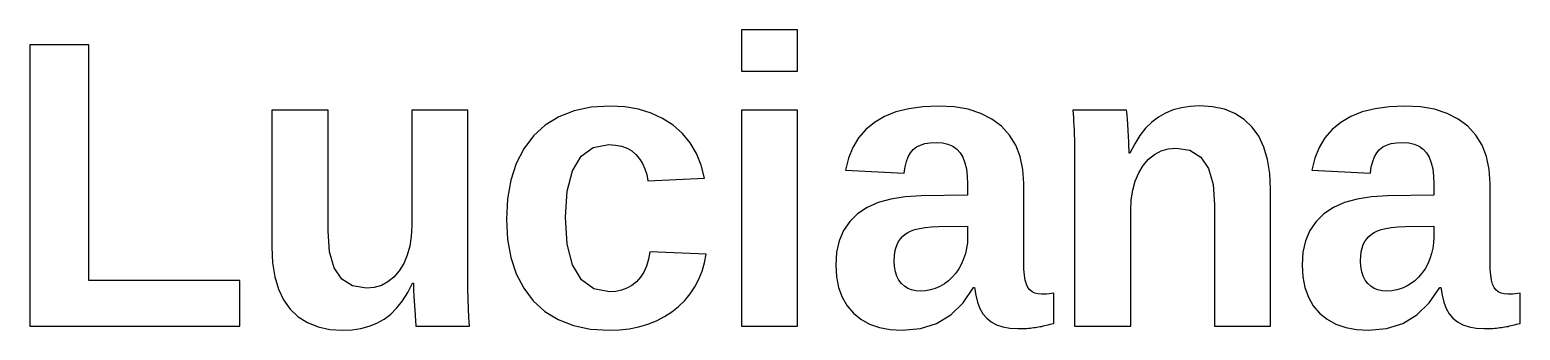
# Model space of a CAD drawing. Header units: metres. Extents: x 20 to 218, y 34 to 187.
# Drawn here: x 24.24 to 64.72, y 33.57 to 41.73 of the extents above; entities that cross this region are included whole.
import ezdxf

# ---------------------------------------------------------------- set-up
doc = ezdxf.new("R2010")
doc.units = ezdxf.units.M

msp = doc.modelspace()

# ---------------------------------------------------------------- linework, layer by layer
for p, q in [((45.0896, 41.7287), (43.5651, 41.7287)), ((43.5651, 41.7287), (43.5651, 40.6057)), ((45.0896, 40.6057), (45.0896, 41.7287)), ((25.8423, 41.3218), (24.2419, 41.3218)), ((24.2419, 41.3218), (24.2419, 33.678)), ((25.8423, 34.9149), (25.8423, 41.3218)), ((43.5651, 40.6057), (45.0896, 40.6057)), ((32.3402, 39.5478), (30.8157, 39.5478)), ((30.8157, 39.5478), (30.8157, 35.8209)), ((32.3402, 36.2549), (32.3402, 39.5478)), ((36.1376, 39.5478), (34.6132, 39.5478)), ((34.6132, 39.5478), (34.6132, 36.4014)), ((36.1376, 34.9909), (36.1376, 39.5478)), ((38.6051, 39.3643), (38.2386, 39.1372)), ((39.0207, 39.5265), (38.6051, 39.3643)), ((39.4853, 39.6239), (39.0207, 39.5265)), ((39.9989, 39.6563), (39.4853, 39.6239)), ((40.3991, 39.6355), (39.9989, 39.6563)), ((40.7706, 39.573), (40.3991, 39.6355)), ((41.1134, 39.4688), (40.7706, 39.573)), ((41.4276, 39.323), (41.1134, 39.4688)), ((41.7132, 39.1355), (41.4276, 39.323)), ((45.0896, 39.5478), (43.5651, 39.5478)), ((43.5651, 39.5478), (43.5651, 33.678)), ((45.0896, 33.678), (45.0896, 39.5478)), ((47.4528, 39.3733), (47.1793, 39.2141)), ((47.7634, 39.4971), (47.4528, 39.3733)), ((48.1112, 39.5856), (47.7634, 39.4971)), ((48.496, 39.6386), (48.1112, 39.5856)), ((48.918, 39.6563), (48.496, 39.6386)), ((49.3424, 39.6344), (48.918, 39.6563)), ((49.7261, 39.5686), (49.3424, 39.6344)), ((50.069, 39.4591), (49.7261, 39.5686)), ((50.371, 39.3056), (50.069, 39.4591)), ((50.6323, 39.1084), (50.371, 39.3056)), ((54.0249, 39.5478), (52.5711, 39.5478)), ((52.5711, 39.5478), (52.5775, 39.4498)), ((52.5775, 39.4498), (52.5836, 39.3469)), ((52.5836, 39.3469), (52.5896, 39.2389)), ((54.0319, 39.4928), (54.0249, 39.5478)), ((54.0397, 39.4103), (54.0319, 39.4928)), ((54.0484, 39.3001), (54.0397, 39.4103)), ((54.0579, 39.1624), (54.0484, 39.3001)), ((54.8929, 39.3579), (54.7126, 39.2216)), ((55.0867, 39.4673), (54.8929, 39.3579)), ((55.2948, 39.5524), (55.0867, 39.4673)), ((55.5172, 39.6131), (55.2948, 39.5524)), ((55.754, 39.6496), (55.5172, 39.6131)), ((56.0051, 39.6617), (55.754, 39.6496)), ((56.3609, 39.6387), (56.0051, 39.6617)), ((56.6821, 39.5697), (56.3609, 39.6387)), ((56.9685, 39.4547), (56.6821, 39.5697)), ((57.2202, 39.2937), (56.9685, 39.4547)), ((57.4372, 39.0867), (57.2202, 39.2937)), ((60.1154, 39.3733), (59.8419, 39.2141)), ((60.4261, 39.4971), (60.1154, 39.3733)), ((60.7738, 39.5856), (60.4261, 39.4971)), ((61.1587, 39.6386), (60.7738, 39.5856)), ((61.5806, 39.6563), (61.1587, 39.6386)), ((62.0051, 39.6344), (61.5806, 39.6563)), ((62.3888, 39.5686), (62.0051, 39.6344)), ((62.7316, 39.4591), (62.3888, 39.5686)), ((63.0337, 39.3056), (62.7316, 39.4591)), ((63.295, 39.1084), (63.0337, 39.3056)), ((38.2386, 39.1372), (37.9211, 38.8453)), ((41.9642, 38.9113), (41.7132, 39.1355)), ((42.175, 38.6555), (41.9642, 38.9113)), ((46.9439, 39.0207), (46.7479, 38.7941)), ((47.1793, 39.2141), (46.9439, 39.0207)), ((50.8491, 38.8708), (50.6323, 39.1084)), ((51.0177, 38.5963), (50.8491, 38.8708)), ((52.5896, 39.2389), (52.5953, 39.1259)), ((52.5953, 39.1259), (52.6008, 39.008)), ((52.6008, 39.008), (52.6057, 38.8807)), ((52.6057, 38.8807), (52.6095, 38.7398)), ((54.0683, 38.9972), (54.0579, 39.1624)), ((54.0781, 38.8293), (54.0683, 38.9972)), ((54.3897, 38.8606), (54.2471, 38.6358)), ((54.5449, 39.0559), (54.3897, 38.8606)), ((54.7126, 39.2216), (54.5449, 39.0559)), ((57.6169, 38.8354), (57.4372, 39.0867)), ((59.6066, 39.0207), (59.4106, 38.7941)), ((59.8419, 39.2141), (59.6066, 39.0207)), ((63.5117, 38.8708), (63.295, 39.1084)), ((63.6803, 38.5963), (63.5117, 38.8708)), ((37.6575, 38.4951), (37.4524, 38.0936)), ((37.9211, 38.8453), (37.6575, 38.4951)), ((39.213, 38.2943), (39.5426, 38.5306)), ((39.5426, 38.5306), (39.9664, 38.6093)), ((39.9664, 38.6093), (40.1487, 38.5986)), ((40.1487, 38.5986), (40.3136, 38.5664)), ((40.3136, 38.5664), (40.4612, 38.5127)), ((40.4612, 38.5127), (40.5914, 38.4375)), ((42.3453, 38.368), (42.175, 38.6555)), ((46.5911, 38.5342), (46.4736, 38.2412)), ((46.7479, 38.7941), (46.5911, 38.5342)), ((48.1585, 38.3893), (48.2317, 38.4764)), ((48.2317, 38.4764), (48.3199, 38.5457)), ((48.3199, 38.5457), (48.4262, 38.5997)), ((48.4262, 38.5997), (48.5504, 38.6382)), ((48.5504, 38.6382), (48.6927, 38.6613)), ((48.6927, 38.6613), (48.8529, 38.669)), ((48.8529, 38.669), (49.025, 38.6579)), ((49.025, 38.6579), (49.1767, 38.6243)), ((49.1767, 38.6243), (49.308, 38.5684)), ((49.308, 38.5684), (49.4189, 38.4902)), ((49.4189, 38.4902), (49.5093, 38.3896)), ((51.1381, 38.2849), (51.0177, 38.5963)), ((52.6095, 38.7398), (52.6122, 38.5852)), ((52.6122, 38.5852), (52.6139, 38.417)), ((54.0857, 38.6839), (54.0781, 38.8293)), ((54.0911, 38.5607), (54.0857, 38.6839)), ((54.0944, 38.4599), (54.0911, 38.5607)), ((54.0955, 38.3814), (54.0944, 38.4599)), ((54.2471, 38.6358), (54.1171, 38.3814)), ((54.9619, 38.4411), (55.1576, 38.4981)), ((55.1576, 38.4981), (55.3703, 38.5171)), ((55.3703, 38.5171), (55.7473, 38.4553)), ((55.7473, 38.4553), (56.0405, 38.2697)), ((57.7567, 38.5416), (57.6169, 38.8354)), ((57.8565, 38.2052), (57.7567, 38.5416)), ((59.2538, 38.5342), (59.1363, 38.2412)), ((59.4106, 38.7941), (59.2538, 38.5342)), ((60.8212, 38.3893), (60.8944, 38.4764)), ((60.8944, 38.4764), (60.9826, 38.5457)), ((60.9826, 38.5457), (61.0888, 38.5997)), ((61.0888, 38.5997), (61.2131, 38.6382)), ((61.2131, 38.6382), (61.3553, 38.6613)), ((61.3553, 38.6613), (61.5156, 38.669)), ((61.5156, 38.669), (61.6877, 38.6579)), ((61.6877, 38.6579), (61.8393, 38.6243)), ((61.8393, 38.6243), (61.9706, 38.5684)), ((61.9706, 38.5684), (62.0815, 38.4902)), ((62.0815, 38.4902), (62.172, 38.3896)), ((63.8008, 38.2849), (63.6803, 38.5963)), ((37.4524, 38.0936), (37.3059, 37.6406)), ((38.9775, 37.9004), (39.213, 38.2943)), ((40.5914, 38.4375), (40.7042, 38.3408)), ((40.7042, 38.3408), (40.8006, 38.2261)), ((40.8006, 38.2261), (40.8813, 38.0969)), ((40.8813, 38.0969), (40.9464, 37.9531)), ((42.4753, 38.0488), (42.3453, 38.368)), ((42.5649, 37.6979), (42.4753, 38.0488)), ((46.4736, 38.2412), (46.3954, 37.9149)), ((48.0104, 38.0068), (48.0479, 38.1545)), ((48.0479, 38.1545), (48.0972, 38.282)), ((48.0972, 38.282), (48.1585, 38.3893)), ((49.5093, 38.3896), (49.5816, 38.266)), ((49.5816, 38.266), (49.6378, 38.1188)), ((49.6378, 38.1188), (49.6779, 37.9479)), ((51.2104, 37.9366), (51.1381, 38.2849)), ((52.6139, 38.417), (52.6144, 38.235)), ((52.6144, 38.235), (52.6144, 33.678)), ((54.1171, 38.3814), (54.0955, 38.3814)), ((54.478, 38.0424), (54.6221, 38.2133)), ((54.6221, 38.2133), (54.7835, 38.3462)), ((54.7835, 38.3462), (54.9619, 38.4411)), ((56.0405, 38.2697), (56.2499, 37.9605)), ((57.9164, 37.8264), (57.8565, 38.2052)), ((59.1363, 38.2412), (59.0581, 37.9149)), ((60.6731, 38.0068), (60.7105, 38.1545)), ((60.7105, 38.1545), (60.7599, 38.282)), ((60.7599, 38.282), (60.8212, 38.3893)), ((62.172, 38.3896), (62.2442, 38.266)), ((62.2442, 38.266), (62.3004, 38.1188)), ((62.3004, 38.1188), (62.3406, 37.9479)), ((63.873, 37.9366), (63.8008, 38.2849)), ((38.8363, 37.349), (38.9775, 37.9004)), ((40.9464, 37.9531), (40.9958, 37.7948)), ((40.9958, 37.7948), (41.0296, 37.622)), ((41.0296, 37.622), (42.5649, 37.6979)), ((46.3954, 37.9149), (47.9849, 37.8389)), ((47.9849, 37.8389), (48.0104, 38.0068)), ((49.6779, 37.9479), (49.702, 37.7534)), ((49.702, 37.7534), (49.7101, 37.5352)), ((51.2345, 37.5514), (51.2104, 37.9366)), ((54.261, 37.6197), (54.3559, 37.8418)), ((54.3559, 37.8418), (54.478, 38.0424)), ((56.2499, 37.9605), (56.3755, 37.5276)), ((57.9363, 37.405), (57.9164, 37.8264)), ((59.0581, 37.9149), (60.6476, 37.8389)), ((60.6476, 37.8389), (60.6731, 38.0068)), ((62.3406, 37.9479), (62.3647, 37.7534)), ((62.3647, 37.7534), (62.3727, 37.5352)), ((63.8971, 37.5514), (63.873, 37.9366)), ((37.3059, 37.6406), (37.2181, 37.1362)), ((38.7892, 36.6401), (38.8363, 37.349)), ((49.7101, 37.2368), (48.4461, 37.2151)), ((49.7101, 37.5352), (49.7101, 37.2368)), ((51.2345, 35.414), (51.2345, 37.5514)), ((54.1525, 37.111), (54.1931, 37.3761)), ((54.1931, 37.3761), (54.261, 37.6197)), ((56.3755, 37.5276), (56.4174, 36.9709)), ((57.9363, 33.678), (57.9363, 37.405)), ((62.3727, 37.2368), (61.1087, 37.2151)), ((62.3727, 37.5352), (62.3727, 37.2368)), ((63.8971, 35.414), (63.8971, 37.5514)), ((37.2181, 37.1362), (37.1888, 36.5804)), ((46.9826, 36.8991), (46.7236, 36.7268)), ((47.2843, 37.0341), (46.9826, 36.8991)), ((47.6288, 37.1318), (47.2843, 37.0341)), ((48.0161, 37.1921), (47.6288, 37.1318)), ((48.4461, 37.2151), (48.0161, 37.1921)), ((54.1389, 36.8245), (54.1525, 37.111)), ((56.4174, 36.9709), (56.4174, 33.678)), ((59.6452, 36.8991), (59.3862, 36.7268)), ((59.947, 37.0341), (59.6452, 36.8991)), ((60.2915, 37.1318), (59.947, 37.0341)), ((60.6787, 37.1921), (60.2915, 37.1318)), ((61.1087, 37.2151), (60.6787, 37.1921)), ((37.1888, 36.5804), (37.2178, 36.0369)), ((38.8371, 35.9096), (38.7892, 36.6401)), ((46.5097, 36.5185), (46.3434, 36.2755)), ((46.7236, 36.7268), (46.5097, 36.5185)), ((54.1389, 33.678), (54.1389, 36.8245)), ((59.1724, 36.5185), (59.0061, 36.2755)), ((59.3862, 36.7268), (59.1724, 36.5185)), ((32.3818, 35.6982), (32.3402, 36.2549)), ((34.5996, 36.1148), (34.5589, 35.8497)), ((34.6132, 36.4014), (34.5996, 36.1148)), ((37.2178, 36.0369), (37.3051, 35.5435)), ((46.3434, 36.2755), (46.2246, 35.9977)), ((47.8357, 35.9781), (47.8866, 36.0523)), ((47.8866, 36.0523), (47.946, 36.1184)), ((47.946, 36.1184), (48.0138, 36.1764)), ((48.0138, 36.1764), (48.09, 36.2264)), ((48.09, 36.2264), (48.1748, 36.2684)), ((48.1748, 36.2684), (48.2761, 36.3034)), ((48.2761, 36.3034), (48.4022, 36.3326)), ((48.4022, 36.3326), (48.553, 36.356)), ((48.553, 36.356), (48.7286, 36.3734)), ((48.7286, 36.3734), (48.9288, 36.385)), ((48.9288, 36.385), (49.7101, 36.3959)), ((49.7101, 36.0975), (49.7033, 35.9451)), ((49.7101, 36.3959), (49.7101, 36.0975)), ((59.0061, 36.2755), (58.8873, 35.9977)), ((60.4984, 35.9781), (60.5493, 36.0523)), ((60.5493, 36.0523), (60.6086, 36.1184)), ((60.6086, 36.1184), (60.6764, 36.1764)), ((60.6764, 36.1764), (60.7527, 36.2264)), ((60.7527, 36.2264), (60.8374, 36.2684)), ((60.8374, 36.2684), (60.9388, 36.3034)), ((60.9388, 36.3034), (61.0648, 36.3326)), ((61.0648, 36.3326), (61.2157, 36.356)), ((61.2157, 36.356), (61.3912, 36.3734)), ((61.3912, 36.3734), (61.5915, 36.385)), ((61.5915, 36.385), (62.3727, 36.3959)), ((62.3727, 36.0975), (62.366, 35.9451)), ((62.3727, 36.3959), (62.3727, 36.0975)), ((30.8157, 35.8209), (30.8356, 35.3996)), ((32.5068, 35.2653), (32.3818, 35.6982)), ((34.5589, 35.8497), (34.4911, 35.6062)), ((38.981, 35.3415), (38.8371, 35.9096)), ((41.0785, 35.7015), (41.0414, 35.4953)), ((42.6084, 35.631), (41.0785, 35.7015)), ((42.5651, 35.3953), (42.6084, 35.631)), ((46.1533, 35.6853), (46.1296, 35.3381)), ((46.2246, 35.9977), (46.1533, 35.6853)), ((47.7238, 35.5824), (47.7378, 35.6969)), ((47.7378, 35.6969), (47.7611, 35.8011)), ((47.7611, 35.8011), (47.7937, 35.8948)), ((47.7937, 35.8948), (47.8357, 35.9781)), ((49.6495, 35.65), (49.6024, 35.5073)), ((49.6832, 35.7959), (49.6495, 35.65)), ((49.7033, 35.9451), (49.6832, 35.7959)), ((58.816, 35.6853), (58.7922, 35.3381)), ((58.8873, 35.9977), (58.816, 35.6853)), ((60.3864, 35.5824), (60.4004, 35.6969)), ((60.4004, 35.6969), (60.4237, 35.8011)), ((60.4237, 35.8011), (60.4564, 35.8948)), ((60.4564, 35.8948), (60.4984, 35.9781)), ((62.3122, 35.65), (62.2651, 35.5073)), ((62.3458, 35.7959), (62.3122, 35.65)), ((62.366, 35.9451), (62.3458, 35.7959)), ((30.8356, 35.3996), (30.8955, 35.021)), ((32.7151, 34.9561), (32.5068, 35.2653)), ((34.3962, 35.384), (34.2741, 35.1834)), ((34.4911, 35.6062), (34.3962, 35.384)), ((37.3051, 35.5435), (37.4505, 35.1003)), ((39.2208, 34.9357), (38.981, 35.3415)), ((40.9865, 35.3105), (40.9138, 35.1472)), ((41.0414, 35.4953), (40.9865, 35.3105)), ((42.5003, 35.1701), (42.5651, 35.3953)), ((46.1296, 35.3381), (46.1487, 35.0168)), ((47.7191, 35.4574), (47.7238, 35.5824)), ((47.7268, 35.2989), (47.7191, 35.4574)), ((47.7499, 35.1575), (47.7268, 35.2989)), ((49.4695, 35.2361), (49.387, 35.1162)), ((49.5419, 35.3679), (49.4695, 35.2361)), ((49.6024, 35.5073), (49.5419, 35.3679)), ((51.2389, 35.2288), (51.2345, 35.414)), ((51.2522, 35.0681), (51.2389, 35.2288)), ((58.7922, 35.3381), (58.8113, 35.0168)), ((60.3817, 35.4574), (60.3864, 35.5824)), ((60.3895, 35.2989), (60.3817, 35.4574)), ((60.4126, 35.1575), (60.3895, 35.2989)), ((62.1322, 35.2361), (62.0496, 35.1162)), ((62.2045, 35.3679), (62.1322, 35.2361)), ((62.2651, 35.5073), (62.2045, 35.3679)), ((63.9016, 35.2288), (63.8971, 35.414)), ((63.9149, 35.0681), (63.9016, 35.2288)), ((29.9436, 34.9149), (25.8423, 34.9149)), ((29.9436, 33.678), (29.9436, 34.9149)), ((30.8955, 35.021), (30.9954, 34.6852)), ((33.0068, 34.7706), (32.7151, 34.9561)), ((33.9686, 34.8796), (33.7901, 34.7847)), ((34.1299, 35.0125), (33.9686, 34.8796)), ((34.2741, 35.1834), (34.1299, 35.0125)), ((34.5068, 34.592), (34.6349, 34.8444)), ((34.6349, 34.8444), (34.662, 34.8444)), ((34.662, 34.8444), (34.6646, 34.6745)), ((36.1393, 34.6988), (36.1376, 34.9909)), ((37.4505, 35.1003), (37.654, 34.7072)), ((39.5565, 34.6923), (39.2208, 34.9357)), ((40.715, 34.885), (40.5922, 34.7864)), ((40.8233, 35.0054), (40.715, 34.885)), ((40.9138, 35.1472), (40.8233, 35.0054)), ((42.3063, 34.7508), (42.4141, 34.9552)), ((42.4141, 34.9552), (42.5003, 35.1701)), ((46.1487, 35.0168), (46.2059, 34.7257)), ((47.7884, 35.0333), (47.7499, 35.1575)), ((47.8423, 34.9262), (47.7884, 35.0333)), ((47.9117, 34.8362), (47.8423, 34.9262)), ((47.9938, 34.763), (47.9117, 34.8362)), ((49.078, 34.8281), (48.9573, 34.7578)), ((49.1912, 34.9122), (49.078, 34.8281)), ((49.2942, 35.0082), (49.1912, 34.9122)), ((49.387, 35.1162), (49.2942, 35.0082)), ((51.2745, 34.9319), (51.2522, 35.0681)), ((51.3056, 34.8203), (51.2745, 34.9319)), ((51.3457, 34.7331), (51.3056, 34.8203)), ((58.8113, 35.0168), (58.8686, 34.7257)), ((60.4511, 35.0333), (60.4126, 35.1575)), ((60.505, 34.9262), (60.4511, 35.0333)), ((60.5743, 34.8362), (60.505, 34.9262)), ((60.6565, 34.763), (60.5743, 34.8362)), ((61.7407, 34.8281), (61.6199, 34.7578)), ((61.8539, 34.9122), (61.7407, 34.8281)), ((61.9568, 35.0082), (61.8539, 34.9122)), ((62.0496, 35.1162), (61.9568, 35.0082)), ((63.9371, 34.9319), (63.9149, 35.0681)), ((63.9683, 34.8203), (63.9371, 34.9319)), ((64.0083, 34.7331), (63.9683, 34.8203)), ((30.9954, 34.6852), (31.1351, 34.3921)), ((33.3818, 34.7087), (33.0068, 34.7706)), ((33.5945, 34.7277), (33.3818, 34.7087)), ((33.7901, 34.7847), (33.5945, 34.7277)), ((34.3654, 34.3687), (34.5068, 34.592)), ((34.6646, 34.6745), (34.6724, 34.4729)), ((34.6724, 34.4729), (34.6855, 34.2396)), ((36.1446, 34.4215), (36.1393, 34.6988)), ((36.1532, 34.1589), (36.1446, 34.4215)), ((37.654, 34.7072), (37.9157, 34.3642)), ((39.9881, 34.6111), (39.5565, 34.6923)), ((40.156, 34.6221), (39.9881, 34.6111)), ((40.3127, 34.6549), (40.156, 34.6221)), ((40.4581, 34.7097), (40.3127, 34.6549)), ((40.5922, 34.7864), (40.4581, 34.7097)), ((42.0283, 34.3766), (42.1771, 34.5568)), ((42.1771, 34.5568), (42.3063, 34.7508)), ((46.2059, 34.7257), (46.3014, 34.4647)), ((46.3014, 34.4647), (46.4351, 34.234)), ((48.0862, 34.706), (47.9938, 34.763)), ((48.1887, 34.6653), (48.0862, 34.706)), ((48.3014, 34.6409), (48.1887, 34.6653)), ((48.4243, 34.6328), (48.3014, 34.6409)), ((48.565, 34.6406), (48.4243, 34.6328)), ((48.7008, 34.664), (48.565, 34.6406)), ((48.8315, 34.7031), (48.7008, 34.664)), ((48.9573, 34.7578), (48.8315, 34.7031)), ((49.5853, 34.309), (49.8674, 34.725)), ((49.8674, 34.725), (49.8999, 34.725)), ((49.8999, 34.725), (49.9304, 34.5165)), ((49.9304, 34.5165), (49.9785, 34.3292)), ((51.3961, 34.6657), (51.3457, 34.7331)), ((51.4585, 34.6133), (51.3961, 34.6657)), ((51.5329, 34.5759), (51.4585, 34.6133)), ((51.6191, 34.5535), (51.5329, 34.5759)), ((51.7173, 34.546), (51.6191, 34.5535)), ((51.7863, 34.5473), (51.7173, 34.546)), ((51.8545, 34.5512), (51.7863, 34.5473)), ((51.9217, 34.5577), (51.8545, 34.5512)), ((51.9881, 34.5668), (51.9217, 34.5577)), ((52.0536, 34.5786), (51.9881, 34.5668)), ((52.0536, 33.7539), (52.0536, 34.5786)), ((58.8686, 34.7257), (58.9641, 34.4647)), ((58.9641, 34.4647), (59.0977, 34.234)), ((60.7488, 34.706), (60.6565, 34.763)), ((60.8513, 34.6653), (60.7488, 34.706)), ((60.9641, 34.6409), (60.8513, 34.6653)), ((61.0869, 34.6328), (60.9641, 34.6409)), ((61.2277, 34.6406), (61.0869, 34.6328)), ((61.3634, 34.664), (61.2277, 34.6406)), ((61.4942, 34.7031), (61.3634, 34.664)), ((61.6199, 34.7578), (61.4942, 34.7031)), ((62.248, 34.309), (62.5301, 34.725)), ((62.5301, 34.725), (62.5625, 34.725)), ((62.5625, 34.725), (62.5931, 34.5165)), ((62.5931, 34.5165), (62.6411, 34.3292)), ((64.0588, 34.6657), (64.0083, 34.7331)), ((64.1212, 34.6133), (64.0588, 34.6657)), ((64.1955, 34.5759), (64.1212, 34.6133)), ((64.2818, 34.5535), (64.1955, 34.5759)), ((64.38, 34.546), (64.2818, 34.5535)), ((64.449, 34.5473), (64.38, 34.546)), ((64.5171, 34.5512), (64.449, 34.5473)), ((64.5844, 34.5577), (64.5171, 34.5512)), ((64.6508, 34.5668), (64.5844, 34.5577)), ((64.7163, 34.5786), (64.6508, 34.5668)), ((64.7163, 33.7539), (64.7163, 34.5786)), ((31.1351, 34.3921), (31.3148, 34.1418)), ((31.3148, 34.1418), (31.5318, 33.9358)), ((33.8618, 33.8733), (34.0429, 34.0093)), ((34.0429, 34.0093), (34.2108, 34.1745)), ((34.2108, 34.1745), (34.3654, 34.3687)), ((34.6855, 34.2396), (34.7037, 33.9746)), ((36.1654, 33.9111), (36.1532, 34.1589)), ((37.9157, 34.3642), (38.2308, 34.0781)), ((38.2308, 34.0781), (38.5945, 33.8556)), ((41.4766, 33.9388), (41.6781, 34.0676)), ((41.6781, 34.0676), (41.862, 34.2135)), ((41.862, 34.2135), (42.0283, 34.3766)), ((46.4351, 34.234), (46.6069, 34.0333)), ((46.6069, 34.0333), (46.8129, 33.8664)), ((49.2511, 33.9855), (49.5853, 34.309)), ((49.9785, 34.3292), (50.0441, 34.1632)), ((50.0441, 34.1632), (50.1273, 34.0184)), ((50.1273, 34.0184), (50.2281, 33.8949)), ((59.0977, 34.234), (59.2696, 34.0333)), ((59.2696, 34.0333), (59.4755, 33.8664)), ((61.9138, 33.9855), (62.248, 34.309)), ((62.6411, 34.3292), (62.7068, 34.1632)), ((62.7068, 34.1632), (62.79, 34.0184)), ((62.79, 34.0184), (62.8908, 33.8949)), ((24.2419, 33.678), (29.9436, 33.678)), ((31.5318, 33.9358), (31.7835, 33.7755)), ((31.7835, 33.7755), (32.07, 33.6611)), ((32.07, 33.6611), (32.3911, 33.5924)), ((32.9982, 33.5817), (33.2352, 33.6181)), ((33.2352, 33.6181), (33.4582, 33.6789)), ((33.4582, 33.6789), (33.6671, 33.7639)), ((33.6671, 33.7639), (33.8618, 33.8733)), ((34.7037, 33.9746), (34.7271, 33.678)), ((34.7271, 33.678), (36.181, 33.678)), ((36.181, 33.678), (36.1654, 33.9111)), ((38.5945, 33.8556), (39.0068, 33.6967)), ((39.0068, 33.6967), (39.4677, 33.6013)), ((39.4677, 33.6013), (39.9772, 33.5695)), ((40.2559, 33.5798), (40.5232, 33.6107)), ((40.5232, 33.6107), (40.7793, 33.6623)), ((40.7793, 33.6623), (41.024, 33.7344)), ((41.024, 33.7344), (41.2575, 33.8272)), ((41.2575, 33.8272), (41.4766, 33.9388)), ((43.5651, 33.678), (45.0896, 33.678)), ((46.8129, 33.8664), (47.0488, 33.7365)), ((47.0488, 33.7365), (47.3146, 33.6437)), ((47.3146, 33.6437), (47.6104, 33.5881)), ((47.9361, 33.5695), (48.4265, 33.6157)), ((48.4265, 33.6157), (48.8649, 33.7544)), ((48.8649, 33.7544), (49.2511, 33.9855)), ((50.2281, 33.8949), (50.3498, 33.7934)), ((50.3498, 33.7934), (50.4955, 33.7144)), ((50.4955, 33.7144), (50.6653, 33.658)), ((50.6653, 33.658), (50.8592, 33.6242)), ((50.8592, 33.6242), (51.0772, 33.6129)), ((51.0772, 33.6129), (51.1406, 33.6133)), ((51.1406, 33.6133), (51.2009, 33.6146)), ((51.2009, 33.6146), (51.2578, 33.6168)), ((51.2578, 33.6168), (51.3115, 33.6198)), ((51.3115, 33.6198), (51.362, 33.6238)), ((51.362, 33.6238), (51.4103, 33.6283)), ((51.4103, 33.6283), (51.4575, 33.6333)), ((51.4575, 33.6333), (51.5036, 33.6387)), ((51.5036, 33.6387), (51.5486, 33.6446)), ((51.5486, 33.6446), (51.5925, 33.6509)), ((51.5925, 33.6509), (51.6359, 33.6578)), ((51.6359, 33.6578), (51.6793, 33.6656)), ((51.6793, 33.6656), (51.7227, 33.6743)), ((51.7227, 33.6743), (51.7661, 33.6838)), ((51.7661, 33.6838), (51.8095, 33.6942)), ((51.8095, 33.6942), (51.854, 33.7053)), ((51.854, 33.7053), (51.9007, 33.7168)), ((51.9007, 33.7168), (51.9495, 33.7288)), ((51.9495, 33.7288), (52.0005, 33.7411)), ((52.0005, 33.7411), (52.0536, 33.7539)), ((52.6144, 33.678), (54.1389, 33.678)), ((56.4174, 33.678), (57.9363, 33.678)), ((59.4755, 33.8664), (59.7114, 33.7365)), ((59.7114, 33.7365), (59.9772, 33.6437)), ((59.9772, 33.6437), (60.273, 33.5881)), ((60.5987, 33.5695), (61.0892, 33.6157)), ((61.0892, 33.6157), (61.5275, 33.7544)), ((61.5275, 33.7544), (61.9138, 33.9855)), ((62.8908, 33.8949), (63.0124, 33.7934)), ((63.0124, 33.7934), (63.1582, 33.7144)), ((63.1582, 33.7144), (63.328, 33.658)), ((63.328, 33.658), (63.5219, 33.6242)), ((63.5219, 33.6242), (63.7398, 33.6129)), ((63.7398, 33.6129), (63.8033, 33.6133)), ((63.8033, 33.6133), (63.8635, 33.6146)), ((63.8635, 33.6146), (63.9205, 33.6168)), ((63.9205, 33.6168), (63.9742, 33.6198)), ((63.9742, 33.6198), (64.0246, 33.6238)), ((64.0246, 33.6238), (64.0729, 33.6283)), ((64.0729, 33.6283), (64.1201, 33.6333)), ((64.1201, 33.6333), (64.1662, 33.6387)), ((64.1662, 33.6387), (64.2113, 33.6446)), ((64.2113, 33.6446), (64.2552, 33.6509)), ((64.2552, 33.6509), (64.2986, 33.6578)), ((64.2986, 33.6578), (64.342, 33.6656)), ((64.342, 33.6656), (64.3854, 33.6743)), ((64.3854, 33.6743), (64.4288, 33.6838)), ((64.4288, 33.6838), (64.4722, 33.6942)), ((64.4722, 33.6942), (64.5167, 33.7053)), ((64.5167, 33.7053), (64.5633, 33.7168)), ((64.5633, 33.7168), (64.6122, 33.7288)), ((64.6122, 33.7288), (64.6631, 33.7411)), ((64.6631, 33.7411), (64.7163, 33.7539)), ((32.3911, 33.5924), (32.747, 33.5695)), ((32.747, 33.5695), (32.9982, 33.5817)), ((39.9772, 33.5695), (40.2559, 33.5798)), ((47.6104, 33.5881), (47.9361, 33.5695)), ((60.273, 33.5881), (60.5987, 33.5695))]:
    msp.add_line(p, q)

doc.saveas('drawing.dxf')
